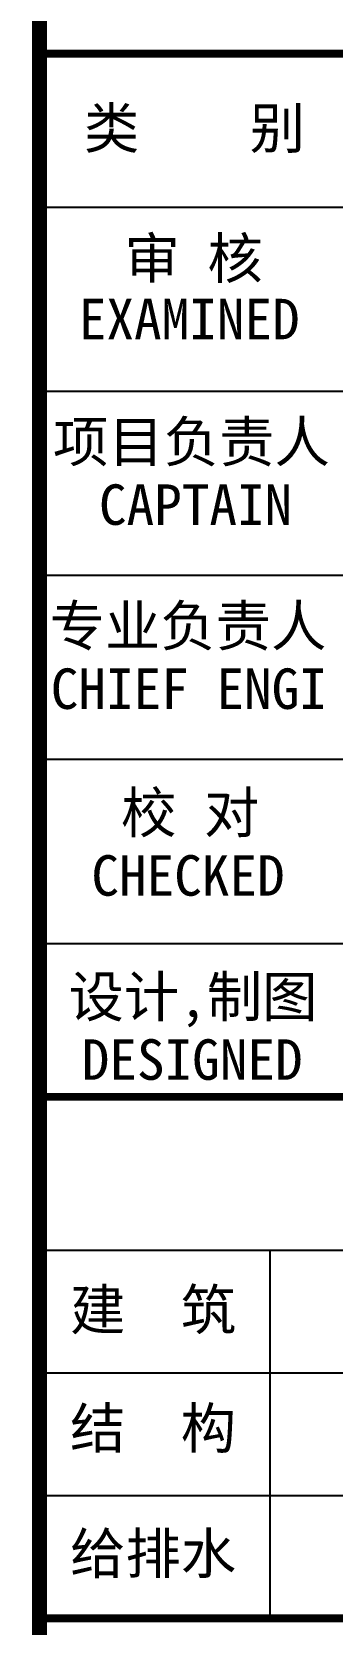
# Model space of a CAD drawing. Extents: x 69728788 to 150676229, y 20333219 to 43663798.
# Drawn here: x 75373240 to 75377129, y 20644069 to 20664747 of the extents above; entities that cross this region are included whole.
import ezdxf

# ---------------------------------------------------------------- set-up
doc = ezdxf.new("R2010")
doc.units = 0
doc.header["$LTSCALE"] = 1000
doc.header["$MEASUREMENT"] = 0
doc.layers.add('图框', color=253, linetype='CONTINUOUS')
doc.styles.add('STYLE-黑体', font='simhei.ttf')

msp = doc.modelspace()

# ---------------------------------------------------------------- linework, layer by layer
at = {"layer": '图框', "color": 0}
for p, q in [((75373338.9, 20662471.2), (75385357.4, 20662471.2)), ((75373338.9, 20662471.2), (75385357.4, 20662471.2)), ((75373338.9, 20660080.8), (75385357.4, 20660080.8)), ((75373338.9, 20657690.4), (75385357.4, 20657690.4)), ((75373338.9, 20655300), (75385357.4, 20655300)), ((75373338.9, 20652909.6), (75385357.4, 20652909.6)), ((75373338.9, 20648925.6), (75385357.4, 20648925.6)), ((75373338.9, 20647332), (75385357.4, 20647332)), ((75373338.9, 20645738.4), (75385357.4, 20645738.4)), ((75373338.9, 20644144.8), (75385357.4, 20644144.8))]:
    msp.add_line(p, q, dxfattribs=at)
at = {"layer": '图框', "color": 4, "const_width": 197.2}
msp.add_lwpolyline([(75385357.4, 20567166.1), (75373338.9, 20567166.1), (75373338.9, 20681966.1), (75385357.4, 20681966.1)], dxfattribs=at)
at = {"layer": '图框', "color": 0, "const_width": 100}
msp.add_lwpolyline([(75373338.9, 20664463.2), (75385357.4, 20664463.2), (75385357.4, 20644144.8), (75373338.9, 20644144.8)], close=True, dxfattribs=at)
at = {"layer": '图框', "color": 0}
for points, const_width in [([(75373338.9, 20650917.6), (75385357.4, 20650917.6)], 100), ([(75373338.9, 20644144.8), (75385357.4, 20644144.8)], 80.7)]:
    msp.add_lwpolyline(points, dxfattribs=dict(at, const_width=const_width))
msp.add_lwpolyline([(75376326.9, 20644144.8), (75376326.9, 20648925.6)], dxfattribs=at)

# ---------------------------------------------------------------- texts
at = {"layer": '图框', "color": 0, "style": 'STYLE-黑体'}
for s, p in [('类    别 ', (75373913.4, 20663232.9)), ('审 核', (75374438.9, 20661543.4)), ('EXAMINED ', (75373847.6, 20660753.6)), ('项目负责人', (75373513.7, 20659160.9)), ('CAPTAIN', (75374108.6, 20658344.2)), ('专业负责人', (75373469, 20656770.5)), ('CHIEF ENGI', (75373484.4, 20655953.8)), ('校 对', (75374394.2, 20654345.2)), ('CHECKED  ', (75374010.5, 20653528.5)), ('设计,制图', (75373713.7, 20651954.8)), ('DESIGNED ', (75373885.7, 20651138.1)), ('建  筑', (75373734.9, 20647889.6)), ('结  构', (75373734.9, 20646350.7)), ('给排水', (75373734.9, 20644725.1))]:
    msp.add_text(s, height=525.89, dxfattribs=at).set_placement(p)

doc.saveas('drawing.dxf')
